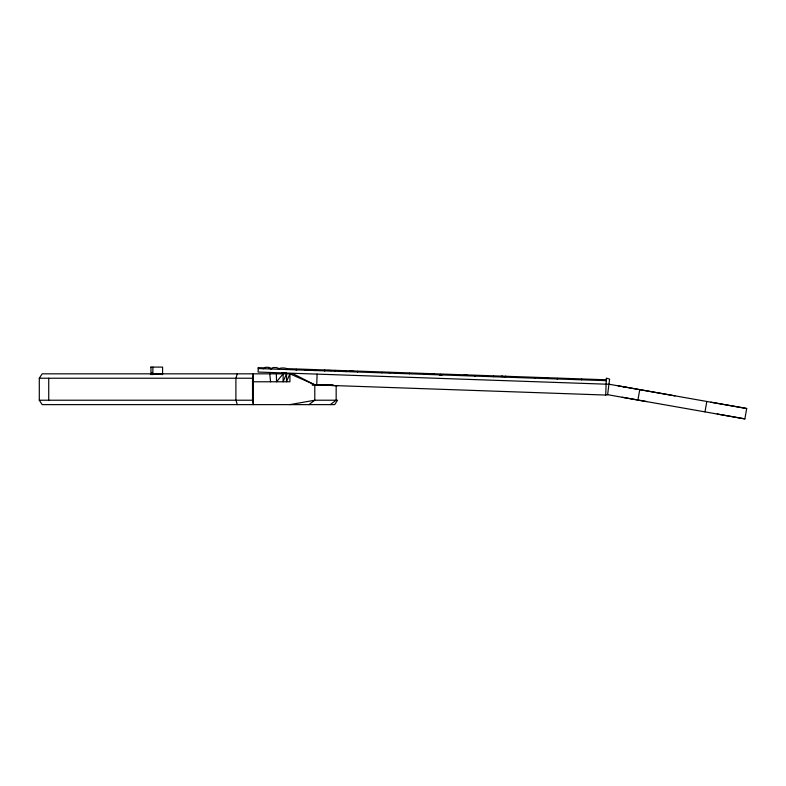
<?xml version="1.0" encoding="UTF-8"?>
<svg xmlns="http://www.w3.org/2000/svg" width="786" height="786" viewBox="0 0 786 786"><rect width="100%" height="100%" fill="white"/><g stroke="black" fill="none" stroke-linecap="round" stroke-linejoin="round"><path stroke-width="1.18" d="M258.221 368.536L606.252 380.67M258.25 367.651L263.064 367.819L263.035 368.683M258.25 367.632L258.093 372.053L609.435 384.295L674.948 395.869M263.585 368.703C262.799 366.541 271.701 366.846 270.767 368.948M271.317 368.968C270.541 366.807 279.767 367.082 278.804 369.253M279.354 369.273C277.871 367.308 288.757 367.642 287.155 369.538L287.735 368.663L295.89 368.948L295.86 369.842L296.813 369.882M296.401 369.862L296.43 368.968L304.958 369.263L304.929 370.167L306.029 370.206M305.479 370.186L305.508 369.282L314.439 369.597L314.41 370.491L315.667 370.54M314.95 370.511L314.98 369.617L324.353 369.941L324.323 370.845M317.112 374.087L316.729 384.944L337.577 385.7M324.864 370.854L324.893 369.96M335.288 370.324L335.258 371.218L334.738 370.304L324.893 369.98M345.614 371.582L345.644 370.687L335.288 370.344M346.154 371.601L346.184 370.707M369.135 372.407L369.165 371.503L357.65 371.12L357.62 372.004L357.109 371.09L346.184 370.727M369.675 372.426L369.715 371.523L381.858 371.955L381.829 372.849L382.399 371.965L395.25 372.417L395.22 373.311M395.771 373.33L395.8 372.436L409.388 372.908L409.359 373.812L409.938 372.928L424.332 373.429L424.302 374.333L424.882 373.448L440.16 373.989L440.121 374.883L440.7 374.008L456.912 374.568L456.882 375.472L457.452 374.588L474.685 375.187L475.029 376.101M475.196 376.111L475.225 375.207L493.529 375.846L493.5 376.749L494.07 375.865L513.504 376.543L513.474 377.447L514.044 376.563L534.647 377.29L534.618 378.184L535.197 377.309L557.087 378.066L557.048 378.95M557.598 378.97L557.628 378.086L581.07 378.911L581.581 379.825L581.62 378.931M605.721 395.044L606.311 378.154L609.622 379.098L607.607 394.69L605.721 395.053L312.15 384.786M623.632 387.38L623.652 386.81M637.918 400.064L744.863 418.899L746.7 408.504L639.755 389.63L637.918 400.025L607.607 394.69M704.983 411.854L706.82 401.469M252.532 378.233L253.328 373.831L253.328 404.623L252.532 400.221L252.532 378.233L39.3 378.233L39.3 400.221L42.169 404.623L334.689 404.623L337.567 400.221L314.793 400.221L289.926 404.623M237.313 373.831L235.898 378.233L235.898 400.221L237.313 404.623M308.898 404.623L314.793 400.221L314.793 384.826L289.926 373.831L286.487 381.78L286.546 373.831L283.058 381.78L283.166 373.831L276.544 381.78L276.367 373.831M39.3 378.233L42.169 373.831L293.257 373.831L314.793 384.826M330.326 404.623L336.162 400.221L336.162 386.014M150.843 367.101L162.584 367.101L162.584 374.342L152.877 374.342M150.843 374.342L151.384 374.342M252.62 381.78L289.926 381.78L289.926 373.831M312.386 384.826L333.097 384.826M39.3 400.221L252.532 400.221M269.362 368.035L268.743 368.015M307.807 369.725L310.391 369.813M327.654 370.422L332.006 370.57M349.475 371.179L353.828 371.336M390.976 372.623L387.979 372.515M463.897 375.177L467.611 375.305M501.635 376.14L502.234 376.16M505.938 376.288L505.339 376.268M543.981 377.624L544.59 377.644M505.929 376.641L501.615 376.494L502.559 376.523M282.449 372.888L281.958 372.869L286.35 373.016M265.167 367.887L265.668 367.907M547.97 377.761L547.695 377.752M434.334 374.146L432.506 374.077M581.62 378.94L606.281 379.785M544.904 378.007L548.323 378.125L546.968 378.076M504.995 376.612L505.604 376.632M394.641 373.291L397.087 373.379M439.423 375.148L441.879 375.276M639.755 389.63L618.277 385.857M746.7 408.504L710.898 402.206M744.863 418.899L717.215 414.016M622.217 397.284L646.583 401.558M269.785 373.831L270.561 381.78M162.456 374.342L162.456 374.696A118.372 4.962 -90 0 0 162.299 374.028M152.877 367.101L152.877 374.696A118.372 4.962 90 0 0 150.971 374.696L150.971 367.101M48.732 378.233L48.732 400.221M625.833 387.193L625.184 387.439L625.833 387.193"/></g></svg>
